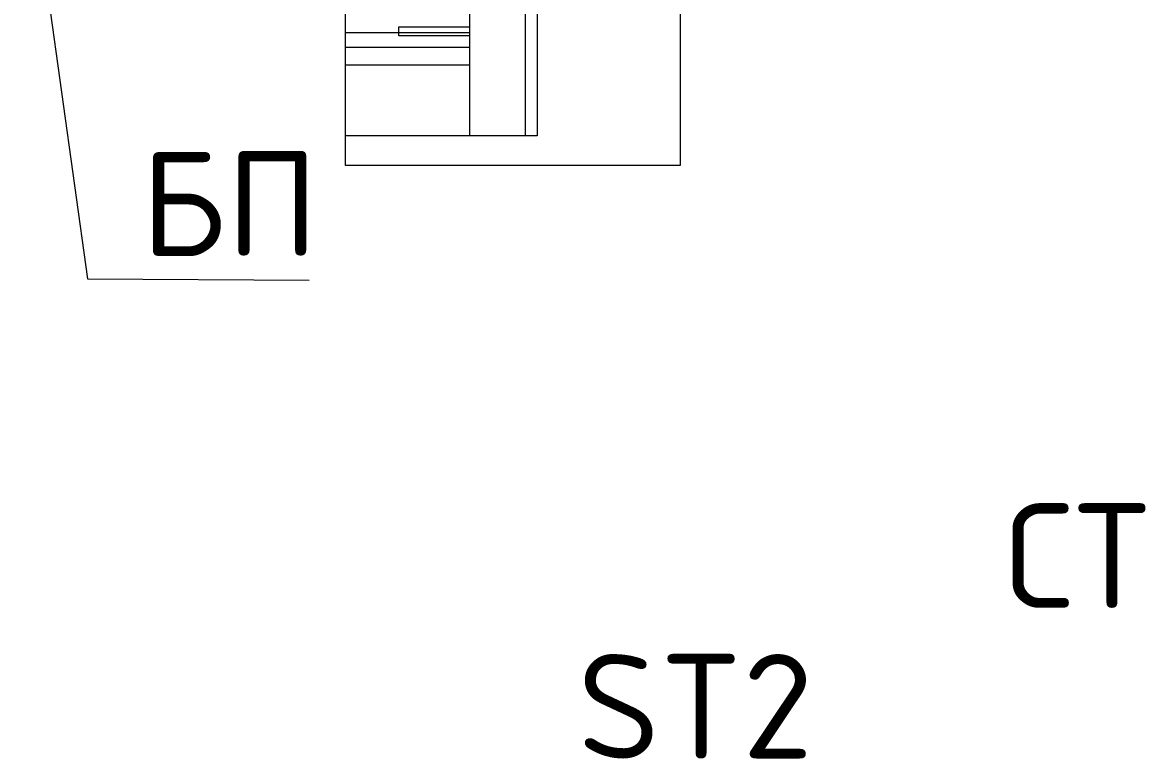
# Model space of a CAD drawing. Header units: millimetres. Extents: x 3050 to 430575, y -569542 to 36130.
# Drawn here: x 296474 to 297985, y -469138 to -468148 of the extents above; entities that cross this region are included whole.
import ezdxf

# ---------------------------------------------------------------- set-up
doc = ezdxf.new("R2010")
doc.units = ezdxf.units.MM
doc.layers.add('PDF _Геометрия', color=7, linetype='Continuous')
doc.layers.add('PDF _Текст', color=7, linetype='Continuous')
doc.styles.add('PDF ISOCPEUR', font='isocpeur.ttf')

# ---------------------------------------------------------------- blocks, each defined once
blk = doc.blocks.new('ТХ3 4 этаж')
at = {"layer": 'PDF _Геометрия', "color": 5, "lineweight": 0}
for points in [[(10284.6, -50050), (11184.8, -50050), (11184.8, -52631.5), (10284.6, -52631.5)], [(10427.4, -52258.7), (10617.7, -52258.7), (10617.7, -52282.5), (10427.4, -52282.5)]]:
    blk.add_lwpolyline(points, close=True, dxfattribs=at)
for points in [[(10284.6, -50129.3), (10800.1, -50129.3), (10800.1, -52552.2), (10284.6, -52552.2)], [(10617.7, -50129.3), (10617.7, -52552.2)], [(10768.4, -52552.2), (10768.4, -50129.3)], [(10617.7, -52274.6), (10284.6, -52274.6)], [(10617.7, -52314.3), (10284.6, -52314.3)], [(10617.7, -52361.8), (10284.6, -52361.8)]]:
    blk.add_lwpolyline(points, dxfattribs=at)
at = {"layer": 'PDF _Геометрия', "color": 5, "lineweight": 9}
blk.add_lwpolyline([(9414.8, -51680), (9589.7, -52937), (10186.3, -52940)], dxfattribs=at)
at = {"layer": 'PDF _Текст', "color": 5, "lineweight": 30, "char_height": 281.03, "attachment_point": 4, "style": 'PDF ISOCPEUR'}
for s, insert in [('БП', (9732.7, -52734.6)), ('СТ', (12058.7, -53681.4)), ('ST2', (10908.3, -54086.6))]:
    blk.add_mtext(s, dxfattribs=dict(at, insert=insert))

msp = doc.modelspace()

# ---------------------------------------------------------------- block references
at = {"xscale": 0.5, "yscale": 0.5, "zscale": 0.5}
msp.add_blockref('ТХ3 4 этаж', (291766.25, -442024.29), dxfattribs=at)

doc.saveas('drawing.dxf')
